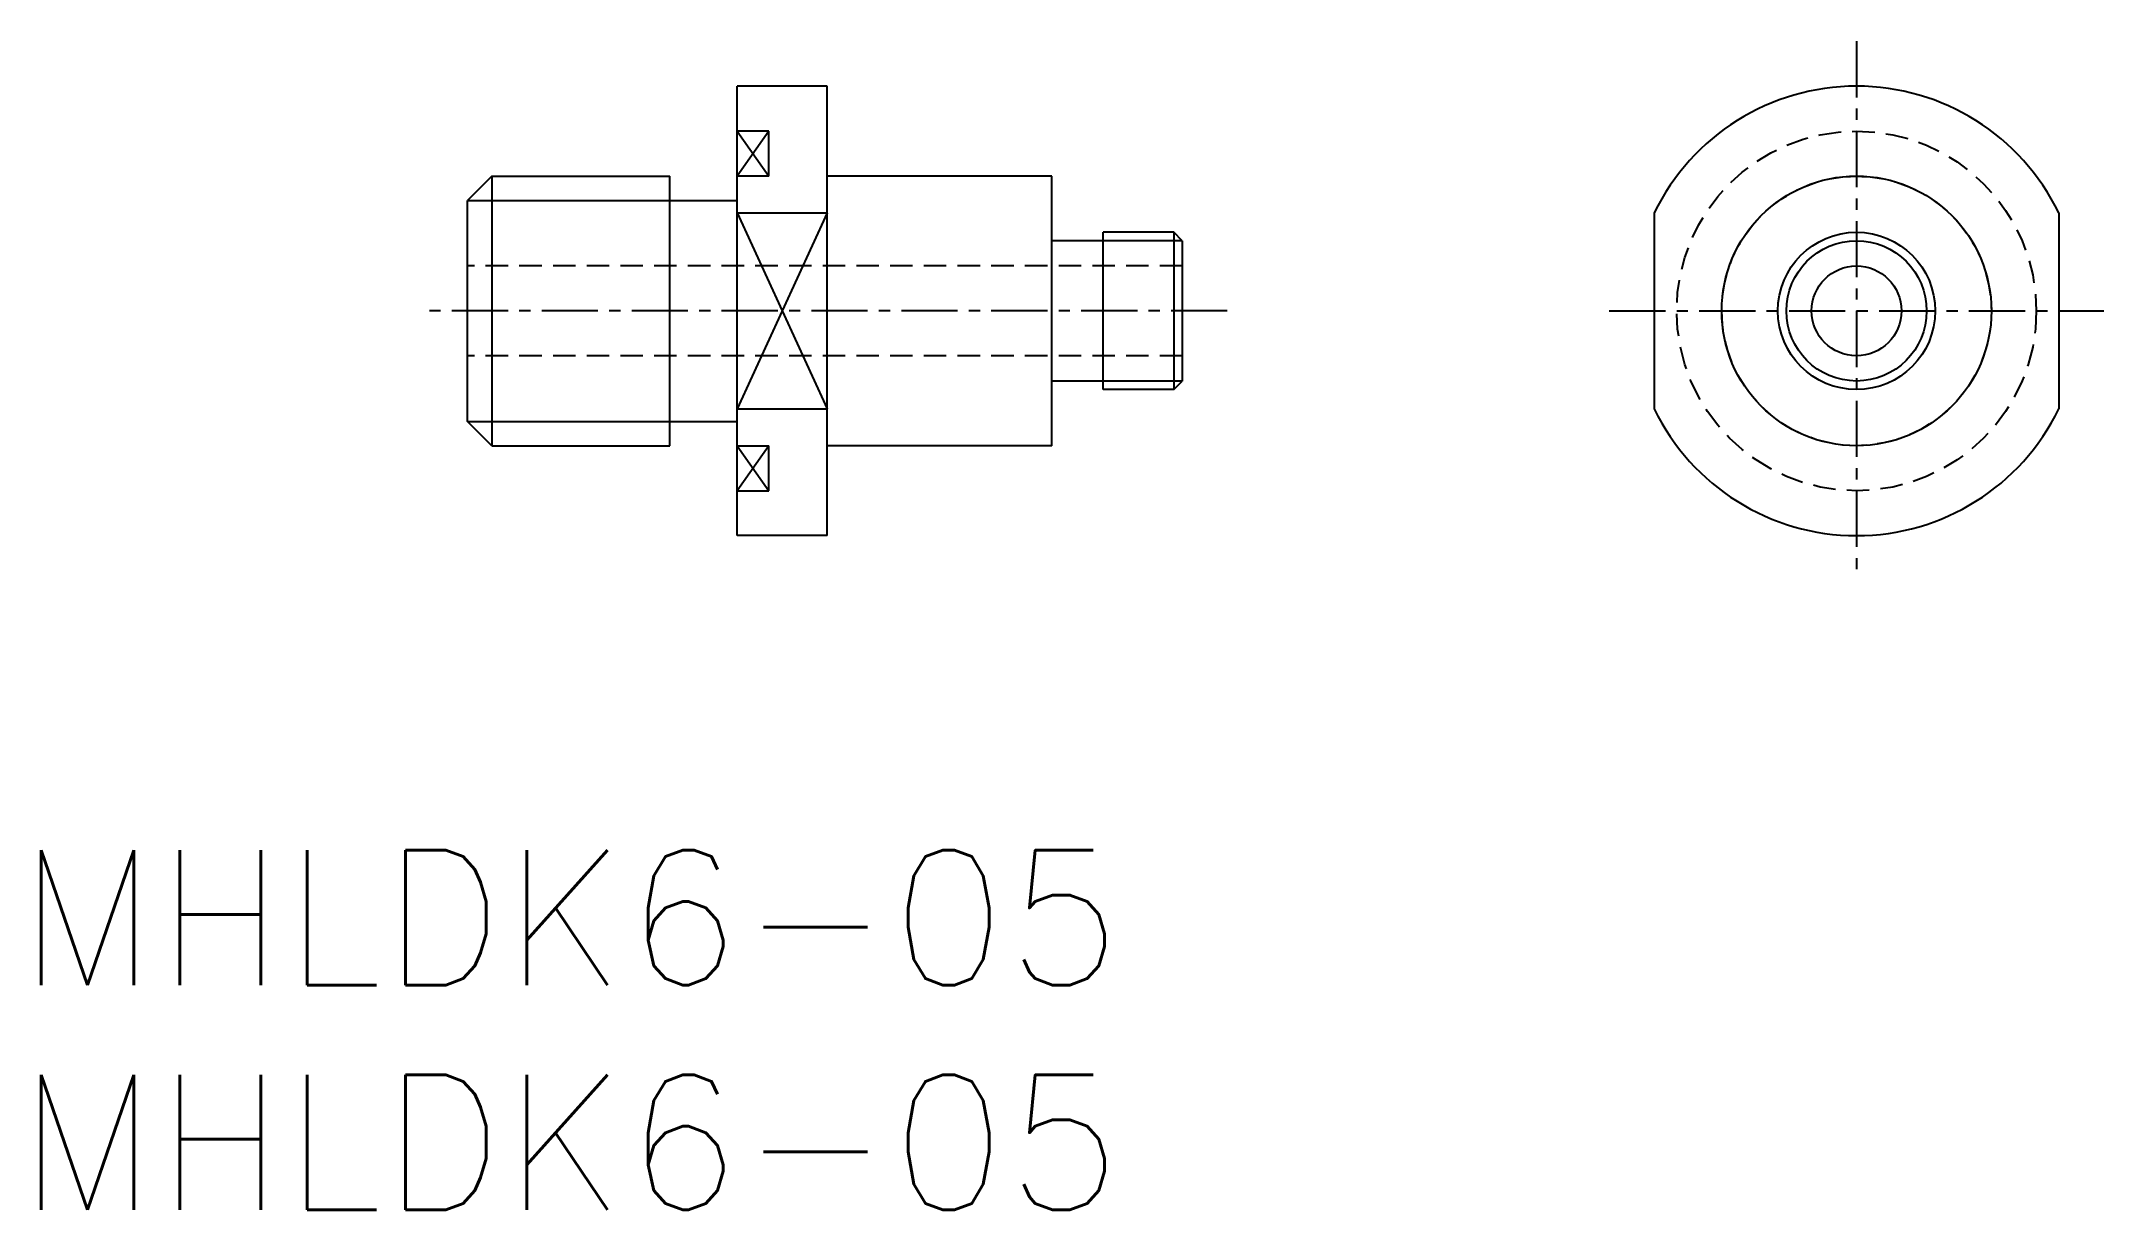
# Model space of a CAD drawing. Extents: x 0.5 to 46.4, y 0 to 26.
import ezdxf

# ---------------------------------------------------------------- set-up
doc = ezdxf.new("R2010")
doc.units = 0
doc.linetypes.add('CENTER', pattern=[2, 1.25, -0.25, 0.25, -0.25])
doc.linetypes.add('DASHED', pattern=[0.75, 0.5, -0.25])
doc.layers.get('0').update_dxf_attribs({"linetype": 'CONTINUOUS'})
doc.layers.add('CENTER', color=1, linetype='CENTER')
doc.styles.get("Standard").update_dxf_attribs({"font": 'txt.shx'})

# ---------------------------------------------------------------- blocks, each defined once
blk = doc.blocks.new('*U9')
at = {"color": 7, "linetype": 'CONTINUOUS'}
blk.add_text('MHLDK6-05', height=3, dxfattribs=at).set_placement((0, 0))
blk = doc.blocks.new('*U10')
at = {"color": 7, "linetype": 'CONTINUOUS'}
blk.add_text('MHLDK6-05', height=3, dxfattribs=at).set_placement((0, 5))

msp = doc.modelspace()

# ---------------------------------------------------------------- linework, layer by layer
at = {"color": 7, "linetype": 'CONTINUOUS'}
for p, q in [((16, 15), (16, 25)), ((18, 25), (16, 25)), ((18, 15), (18, 25)), ((10.541, 23), (10, 22.459)), ((10.541, 23), (14.5, 23)), ((10.541, 23), (10.541, 17)), ((14.5, 17), (14.5, 23)), ((23, 23), (18, 23)), ((23, 17), (23, 23)), ((10, 17.541), (10, 22.459)), ((14.5, 22.459), (16, 22.459)), ((16, 22.179), (18, 22.179)), ((36.4, 22.179), (36.4, 17.821)), ((45.4, 22.179), (45.4, 17.821)), ((25.71, 21.75), (24.136, 21.75)), ((24.136, 18.25), (24.136, 21.75)), ((25.9, 21.561), (25.71, 21.75)), ((25.71, 21.75), (25.71, 18.25)), ((24, 21.561), (23, 21.561)), ((25.9, 21.561), (25.9, 18.439)), ((24, 18.439), (23, 18.439)), ((25.71, 18.25), (25.9, 18.439)), ((25.71, 18.25), (24.136, 18.25)), ((10.541, 17), (10, 17.541)), ((14.5, 17.541), (16, 17.541)), ((16, 17.821), (18, 17.821)), ((10.541, 17), (14.5, 17)), ((23, 17), (18, 17)), ((18, 15), (16, 15))]:
    msp.add_line(p, q, dxfattribs=at)
at = {"color": 3, "linetype": 'CONTINUOUS'}
for p, q in [((16.7, 24), (16, 24)), ((16.7, 24), (16, 23)), ((16, 24), (16.7, 23)), ((16.7, 23), (16.7, 24)), ((16.7, 23), (16, 23)), ((10, 22.459), (14.5, 22.459)), ((18, 22.179), (16, 17.821)), ((16, 22.179), (18, 17.821)), ((25.9, 21.561), (24, 21.561)), ((25.9, 18.439), (24, 18.439)), ((10, 17.541), (14.5, 17.541)), ((16, 17), (16.7, 17)), ((16.7, 17), (16, 16)), ((16, 17), (16.7, 16)), ((16.7, 16), (16.7, 17)), ((16, 16), (16.7, 16))]:
    msp.add_line(p, q, dxfattribs=at)
at = {"color": 3, "linetype": 'DASHED'}
for p, q in [((25.9, 21), (10, 21)), ((25.9, 19), (10, 19))]:
    msp.add_line(p, q, dxfattribs=at)
for radius in [4, 3]:
    msp.add_circle((40.9, 20), radius, dxfattribs=at)
at = {"color": 7, "linetype": 'CONTINUOUS'}
for radius in [3, 1.56, 1]:
    msp.add_circle((40.9, 20), radius, dxfattribs=at)
at = {"color": 3, "linetype": 'CONTINUOUS'}
msp.add_circle((40.9, 20), 1.75, dxfattribs=at)
at = {"color": 7, "linetype": 'CONTINUOUS'}
for start, end in [(25.8419, 154.1581), (205.8419, 334.1581)]:
    msp.add_arc((40.9, 20), 5, start, end, dxfattribs=at)
at = {"layer": 'CENTER', "color": 1, "linetype": 'CENTER'}
for p, q in [((40.9, 26), (40.9, 14)), ((26.9, 20), (9, 20)), ((35.4, 20), (46.4, 20))]:
    msp.add_line(p, q, dxfattribs=at)

# ---------------------------------------------------------------- block references
at = {"color": 7, "linetype": 'CONTINUOUS'}
for name in ['*U10', '*U9']:
    msp.add_blockref(name, (0, 0), dxfattribs=at)

doc.saveas('drawing.dxf')
